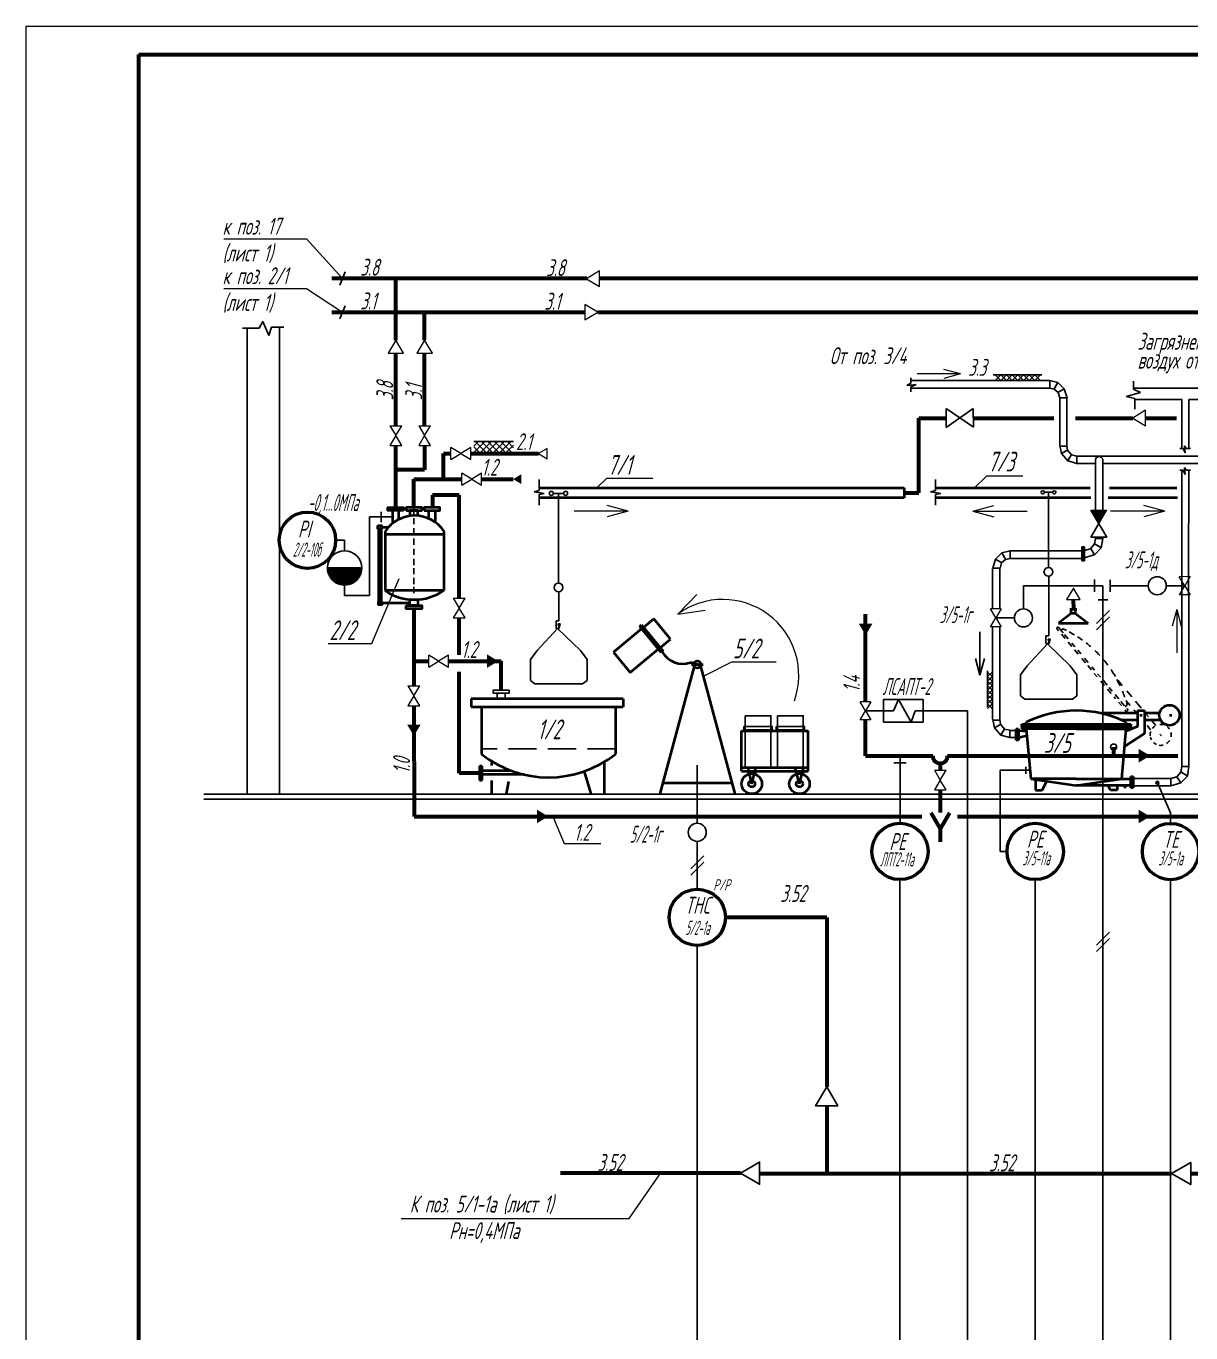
# Model space of a CAD drawing. Header units: millimetres. Extents: x -680 to 9204, y -4430 to 7779.
# Drawn here: x 3793.6 to 4000.2, y 6201.4 to 6433.1 of the extents above; entities that cross this region are included whole.
import ezdxf
from ezdxf.enums import TextEntityAlignment as Align

# ---------------------------------------------------------------- set-up
doc = ezdxf.new("R2010")
doc.units = ezdxf.units.MM
doc.linetypes.add('ACAD_ISO10W100', pattern=[18, 12, -3, 0, -3])
doc.linetypes.add('gost5', pattern=[7, 5, -2, 0])
doc.layers.get('Defpoints').update_dxf_attribs({"color": 33})
for name, color, linetype, lineweight in [('1', 4, 'Continuous', 15), ('Аппараты', 137, 'Continuous', 40), ('Арматура', 1, 'Continuous', 25), ('Выноска', 137, 'Continuous', 20), ('Датчики', 31, 'Continuous', 50), ('Невидимая', 7, 'gost5', 25), ('Отр_кисл', 150, 'Continuous', 80), ('Связи', 95, 'Continuous', 25), ('Текст_КИП', 2, 'Continuous', 25), ('Толст.рамка', 7, 'Continuous', 60), ('Тонк.рамка', 10, 'Continuous', 20), ('Трубопроводы', 7, 'Continuous', 60)]:
    doc.layers.add(name, color=color, linetype=linetype, lineweight=lineweight)
for name, color, linetype in [('блок', 7, 'Continuous'), ('Клапан', 80, 'Continuous'), ('Слой М50', 3, 'Continuous')]:
    doc.layers.add(name, color=color, linetype=linetype)
doc.styles.add('Simplex', font='simplex.shx', dxfattribs={"width": 0.7, "oblique": 15})

# ---------------------------------------------------------------- blocks, each defined once
blk = doc.blocks.new('RAF420')
for p, q in [((2.68, 3.92), (4.44, 6.08)), ((4.44, 6.08), (4.84, 8.48)), ((7.24, 4.48), (4.46, 6.11)), ((4.84, 8.48), (8.04, 8.48)), ((8.04, 8.48), (7.4, 4.32)), ((0.04, 3.2), (2.68, 3.92)), ((0.04, 3.28), (0.04, 0.08)), ((0.04, 3.28), (0.04, 0.08)), ((4.52, 1.36), (0.04, 0)), ((4.44, 1.28), (2.76, 4.03)), ((7.4, 4.32), (4.52, 1.36))]:
    blk.add_line(p, q)
blk = doc.blocks.new('RAF417')
for p, q in [((3.84, 6.88), (1.04, 4.08)), ((7.44, 7.68), (3.84, 6.88)), ((5.65, 3.8), (3.84, 6.88)), ((7.44, 7.68), (7.44, 4.48)), ((1.04, 4.08), (-0.16, 0.08)), ((-0.16, 0.08), (3.04, 0.08)), ((3.82, 2.45), (1.04, 4.08)), ((3.04, 0.08), (3.76, 2.48)), ((3.76, 2.48), (5.52, 3.92)), ((5.52, 3.92), (7.44, 4.4))]:
    blk.add_line(p, q)
blk = doc.blocks.new('RAF418')
for p, q in [((0.74, -3.22), (0.02, 0.38)), ((0.1, 0.06), (3.22, 0.06)), ((3.14, 0.38), (3.46, -1.7)), ((3.56, -1.65), (0.74, -3.22)), ((3.54, -6.5), (0.74, -3.22)), ((3.46, -1.7), (5.22, -3.78)), ((3.54, -6.42), (5.22, -3.67)), ((5.22, -3.78), (7.54, -4.34)), ((7.54, -4.42), (7.54, -7.62)), ((7.54, -7.54), (3.54, -6.5))]:
    blk.add_line(p, q)
blk = doc.blocks.new('T5S')
at = {"layer": '1'}
blk.add_solid([(0, 1.5), (0, -1.5), (2.5, 0)], dxfattribs=at)
blk = doc.blocks.new('A$C2A0C230D')
at = {"layer": '1', "ltscale": 0.6}
blk.add_hatch(color=256, dxfattribs=at).paths.add_polyline_path([(-1.57, 2.37), (-3.57, 2.37), (-2.57, 0.64)])
blk.add_lwpolyline([(-1.57, 2.37), (-3.57, 2.37), (-2.57, 0.64)], close=True, dxfattribs=at)
blk = doc.blocks.new('T11S')
at = {"layer": '1'}
for p, q in [((-2.5, 0), (0, 1.5)), ((0, -1.5), (-2.5, 0)), ((0, 1.5), (0, -1.5))]:
    blk.add_line(p, q, dxfattribs=at)
blk = doc.blocks.new('B2')
for p, q in [((-1.5, 0), (0, -2.5)), ((-1.5, 0), (1.5, 0)), ((0, -2.5), (1.5, 0)), ((0, -2.5), (-1.5, -5)), ((1.5, -5), (0, -2.5)), ((-1.5, -5), (1.5, -5))]:
    blk.add_line(p, q)
blk = doc.blocks.new('B2S')
at = {"layer": '1'}
blk.add_blockref('B2', (0, 0), dxfattribs=at)
blk = doc.blocks.new('T6S')
at = {"layer": '1'}
blk.add_solid([(0, 1.5), (0, -1.5), (-2.5, 0)], dxfattribs=at)
blk = doc.blocks.new('T7S')
at = {"layer": '1'}
blk.add_solid([(-1.5, 0), (1.5, 0), (0, -2.5)], dxfattribs=at)
blk = doc.blocks.new('Вентиль горизонтальный')
at = {"layer": 'блок', "color": 0, "linetype": 'ByBlock', "lineweight": -3}
for p, q in [((8.7, 3), (0, -3)), ((0, 3), (8.7, -3)), ((0, -3), (0, 3)), ((8.7, -3), (8.7, 3))]:
    blk.add_line(p, q, dxfattribs=at)
blk = doc.blocks.new('A$C46135D97')
at = {"layer": '1', "color": 7}
for p, q in [((1.42, 2.56), (-0.08, 0.06)), ((2.92, 0.06), (1.42, 2.56)), ((-0.08, 0.06), (2.92, 0.06))]:
    blk.add_line(p, q, dxfattribs=at)

msp = doc.modelspace()

# ---------------------------------------------------------------- hatches: boundary and pattern name
at = {"ltscale": 5}
h = msp.add_hatch(dxfattribs=at)
h.set_pattern_fill('ANSI31', color=0, scale=1.25, style=0)
h.set_pattern_definition([(45, (3847.07031, 6333.98479), (-0.1104854, 0.1104854), [])])
edge = h.paths.add_edge_path()
edge.add_arc((3850.112, 6337.027), 3.042, 180, 360.02311)
edge.add_line((3850.112, 6337.027), (3853.154, 6337.027))
edge.add_line((3850.112, 6337.027), (3847.07, 6337.027))
h = msp.add_hatch(color=256)
h.dxf.hatch_style = 1
h.paths.add_polyline_path([(3994.516, 6298.94, 1), (3994.015, 6298.94, 1)])

# ---------------------------------------------------------------- linework, layer by layer
for p, q in [((3849.759, 6388.334), (3849.274, 6387.182)), ((3849.759, 6388.334), (3850.248, 6389.495)), ((3849.759, 6382.353), (3850.248, 6383.513)), ((3849.759, 6382.353), (3849.274, 6381.201)), ((3832.825, 6379.505), (3832.825, 6296.93)), ((3838.604, 6379.705), (3838.604, 6296.93)), ((3888.05, 6350.243), (3887.127, 6350.243)), ((3888.05, 6350.243), (3888.972, 6350.243)), ((3888.05, 6334.345), (3888.05, 6350.243)), ((3974.96, 6350.439), (3974.222, 6350.439)), ((3974.96, 6350.439), (3975.698, 6350.439)), ((3888.103, 6327.653), (3888.103, 6332.789)), ((3887.623, 6326.289), (3887.623, 6327.653)), ((3887.623, 6327.653), (3888.103, 6327.653)), ((3965.625, 6328.168), (3968.913, 6328.168)), ((3884.265, 6322.374), (3887.903, 6326.289)), ((3888.183, 6326.289), (3887.623, 6326.289)), ((3887.903, 6326.289), (3891.939, 6322.374)), ((3888.183, 6327.095), (3888.022, 6327.095)), ((3888.022, 6327.095), (3888.183, 6326.289)), ((3888.345, 6327.095), (3888.183, 6326.289)), ((3888.183, 6327.095), (3888.345, 6327.095)), ((3884.265, 6322.374), (3883.084, 6320.8)), ((3883.084, 6320.8), (3883.084, 6317.061)), ((3891.939, 6322.374), (3893.12, 6320.8)), ((3893.12, 6320.8), (3893.12, 6317.061)), ((3883.084, 6317.061), (3883.871, 6316.471)), ((3883.871, 6316.471), (3892.333, 6316.471)), ((3893.12, 6317.061), (3892.333, 6316.471))]:
    msp.add_line(p, q, dxfattribs=at)
for p, q in [((3834.976, 6379.505), (3835.596, 6380.705)), ((3835.596, 6380.705), (3836.676, 6378.205)), ((3832.017, 6379.505), (3834.976, 6379.505)), ((3836.676, 6378.205), (3837.176, 6379.705)), ((3837.176, 6379.705), (3839.367, 6379.705)), ((3950.567, 6369.763), (3949.822, 6369.349)), ((3949.822, 6369.349), (3951.514, 6369.534)), ((3950.567, 6370.721), (3950.567, 6369.763)), ((3950.567, 6370.235), (3975.176, 6370.234)), ((3951.514, 6369.534), (3950.567, 6369.124)), ((3950.567, 6369.124), (3950.567, 6368.233)), ((3973.785, 6371.242), (3965.137, 6371.242)), ((3966.481, 6371.242), (3965.474, 6370.234)), ((3966.481, 6370.234), (3965.474, 6371.242)), ((3967.489, 6371.242), (3966.481, 6370.234)), ((3967.489, 6370.234), (3966.481, 6371.242)), ((3968.496, 6371.242), (3967.489, 6370.234)), ((3968.496, 6370.234), (3967.489, 6371.242)), ((3969.504, 6371.242), (3968.496, 6370.234)), ((3969.504, 6370.234), (3968.496, 6371.242)), ((3970.511, 6371.242), (3969.504, 6370.234)), ((3970.511, 6370.234), (3969.504, 6371.242)), ((3971.519, 6371.242), (3970.511, 6370.234)), ((3971.519, 6370.234), (3970.511, 6371.242)), ((3972.526, 6371.242), (3971.519, 6370.234)), ((3972.526, 6370.234), (3971.519, 6371.242)), ((3973.534, 6371.242), (3972.526, 6370.234)), ((3973.534, 6370.234), (3972.526, 6371.242)), ((3990.044, 6370.159), (3990.044, 6368.709)), ((3950.567, 6368.911), (3975.182, 6368.91)), ((3976.95, 6358.756), (3976.95, 6367.171)), ((3978.207, 6358.756), (3978.207, 6367.171)), ((3991.244, 6368.108), (3988.744, 6367.408)), ((3988.744, 6367.408), (3990.244, 6367.062)), ((4258.13, 6368.882), (3990.044, 6368.882)), ((3990.044, 6368.709), (3991.244, 6368.108)), ((3990.244, 6367.062), (3990.244, 6365.145)), ((3990.244, 6366.867), (3998.6, 6366.866)), ((3998.6, 6366.866), (3998.6, 6358.188)), ((3999.834, 6366.866), (4037.62, 6366.861)), ((3999.834, 6358.188), (3999.834, 6366.866)), ((3873.045, 6359.433), (3880.085, 6359.433)), ((3998.864, 6358.188), (3998.243, 6358.188)), ((3998.864, 6358.188), (3998.243, 6358.188)), ((3999.192, 6357.43), (3998.864, 6358.188)), ((3999.192, 6357.43), (3998.864, 6358.188)), ((3999.374, 6358.188), (3999.082, 6358.678)), ((3999.082, 6358.678), (3999.192, 6357.43)), ((3999.374, 6358.188), (3999.082, 6358.678)), ((3999.082, 6358.678), (3999.192, 6357.43)), ((4000.141, 6358.188), (3999.374, 6358.188)), ((4000.141, 6358.188), (3999.374, 6358.188)), ((3979.98, 6356.854), (4112.223, 6356.854)), ((3979.98, 6355.565), (3983.285, 6355.565)), ((3983.285, 6347.253), (3983.285, 6356.171)), ((3984.574, 6347.253), (3984.574, 6356.169)), ((3984.574, 6355.565), (4022.331, 6355.565)), ((3998.864, 6354.34), (3998.243, 6354.34)), ((3998.625, 6335.472), (3998.625, 6354.34)), ((3999.192, 6353.583), (3998.864, 6354.34)), ((3999.082, 6354.83), (3999.192, 6353.583)), ((3999.374, 6354.34), (3999.082, 6354.83)), ((4000.141, 6354.34), (3999.374, 6354.34)), ((3999.834, 6354.34), (3999.802, 6335.475)), ((3968.132, 6340.041), (3980.847, 6340.041)), ((3981.098, 6340.777), (3980.847, 6340.777)), ((3980.847, 6340.777), (3980.847, 6338.258)), ((3981.098, 6340.777), (3981.35, 6340.777)), ((3981.098, 6338.258), (3981.098, 6340.777)), ((3981.35, 6340.777), (3981.35, 6338.258)), ((3965.053, 6336.906), (3965.053, 6329.768)), ((3966.302, 6336.906), (3966.302, 6329.771)), ((3968.132, 6338.719), (3980.847, 6338.719)), ((3980.847, 6338.258), (3981.098, 6338.258)), ((3981.35, 6338.258), (3981.098, 6338.258)), ((3998.625, 6335.472), (3998.632, 6332.269)), ((3999.802, 6335.475), (3999.809, 6332.272)), ((3998.577, 6301.796), (3998.577, 6332.275)), ((3999.866, 6301.796), (3999.866, 6332.275)), ((3978.957, 6328.955), (3976.748, 6327.247)), ((3983.451, 6327.149), (3985.76, 6329.458)), ((3983.451, 6326.02), (3985.76, 6328.329)), ((3965.053, 6326.566), (3965.053, 6310.187)), ((3966.302, 6326.569), (3966.302, 6310.066)), ((3976.347, 6326.345), (3976.656, 6326.604)), ((3976.736, 6325.882), (3976.347, 6326.345)), ((3976.656, 6326.604), (3977.563, 6325.524)), ((3977.174, 6325.987), (3977.483, 6326.246)), ((3977.901, 6324.493), (3977.254, 6325.265)), ((3977.822, 6325.215), (3978.469, 6324.443)), ((3971.151, 6319.668), (3974.79, 6323.583)), ((3974.79, 6323.583), (3978.826, 6319.668)), ((3975.07, 6324.419), (3974.909, 6324.419)), ((3974.909, 6324.419), (3975.07, 6323.613)), ((3975.231, 6324.419), (3975.07, 6323.613)), ((3975.07, 6324.419), (3975.231, 6324.419)), ((3979.067, 6323.104), (3978.42, 6323.875)), ((3979.117, 6323.671), (3979.635, 6323.054)), ((3980.233, 6321.714), (3979.585, 6322.486)), ((3980.153, 6322.437), (3980.671, 6321.819)), ((3981.528, 6320.171), (3980.88, 6320.943)), ((3981.319, 6321.047), (3981.966, 6320.276)), ((3964.166, 6318.771), (3964.166, 6312.323)), ((3964.166, 6318.569), (3964.972, 6317.763)), ((3964.972, 6318.569), (3964.166, 6317.763)), ((3971.151, 6319.668), (3969.971, 6318.094)), ((3978.826, 6319.668), (3980.007, 6318.094)), ((3982.564, 6318.936), (3981.917, 6319.708)), ((3982.614, 6319.504), (3983.132, 6318.886)), ((3983.6, 6317.701), (3983.082, 6318.319)), ((3983.65, 6318.269), (3984.168, 6317.651)), ((3964.166, 6317.763), (3964.972, 6316.957)), ((3964.972, 6317.763), (3964.166, 6316.957)), ((3964.166, 6316.957), (3964.972, 6316.151)), ((3964.972, 6316.957), (3964.166, 6316.151)), ((3964.166, 6316.151), (3964.972, 6315.345)), ((3964.972, 6316.151), (3964.166, 6315.345)), ((3969.971, 6318.094), (3969.971, 6314.355)), ((3980.007, 6318.094), (3980.007, 6314.355)), ((3984.896, 6316.158), (3984.248, 6316.929)), ((3984.686, 6317.034), (3985.334, 6316.262)), ((3987.266, 6317.094), (3988.043, 6316.168)), ((3964.166, 6315.345), (3964.972, 6314.539)), ((3964.972, 6315.345), (3964.166, 6314.539)), ((3964.166, 6314.539), (3964.972, 6313.733)), ((3964.972, 6314.539), (3964.166, 6313.733)), ((3964.166, 6313.733), (3964.972, 6312.927)), ((3964.972, 6313.733), (3964.166, 6312.927)), ((3969.971, 6314.355), (3970.758, 6313.765)), ((3980.007, 6314.355), (3979.219, 6313.765)), ((3986.061, 6314.768), (3985.414, 6315.54)), ((3985.722, 6315.799), (3986.24, 6315.182)), ((3986.838, 6313.842), (3986.579, 6314.151)), ((3986.759, 6314.564), (3987.406, 6313.793)), ((3988.671, 6313.539), (3989.448, 6312.613)), ((3988.82, 6315.242), (3989.727, 6314.162)), ((3964.166, 6312.927), (3964.972, 6312.121)), ((3964.972, 6312.927), (3964.166, 6312.121)), ((3987.875, 6312.607), (3987.357, 6313.225)), ((3987.795, 6313.329), (3988.442, 6312.558)), ((3988.781, 6311.527), (3988.522, 6311.836)), ((3988.572, 6312.403), (3988.881, 6312.662)), ((3989.09, 6311.786), (3988.781, 6311.527)), ((3988.831, 6312.095), (3989.09, 6311.786)), ((3990.096, 6311.841), (3990.485, 6311.378)), ((3990.374, 6313.39), (3991.411, 6312.155)), ((3992.188, 6311.229), (3992.706, 6310.611)), ((3992.427, 6309.062), (3993.075, 6308.291)), ((3993.353, 6309.84), (3994.001, 6309.068)), ((3968.092, 6308.212), (3969.204, 6308.212)), ((3968.092, 6306.963), (3969.204, 6306.963)), ((3994.729, 6307.574), (3994.988, 6307.265)), ((3912.66, 6302.043), (3912.66, 6291.749)), ((3989.958, 6299.668), (3996.642, 6299.668)), ((3996.642, 6298.379), (3989.958, 6298.379)), ((3825.129, 6296.93), (4455.658, 6296.93)), ((3825.129, 6296.042), (4455.658, 6296.042)), ((3911.5, 6283.673), (3913.809, 6285.983)), ((3911.5, 6282.544), (3913.809, 6284.853)), ((3983.451, 6270.149), (3985.76, 6272.458)), ((3983.451, 6269.019), (3985.76, 6271.329))]:
    msp.add_line(p, q)
at = {"color": 7, "linetype": 'ACAD_ISO10W100'}
for p, q in [((3873.045, 6358.62), (3873.859, 6359.433)), ((3873.045, 6357.471), (3875.008, 6359.433)), ((3874.228, 6357.307), (3873.045, 6358.489)), ((3875.377, 6357.307), (3873.25, 6359.433)), ((3874.03, 6357.307), (3876.157, 6359.433)), ((3876.526, 6357.307), (3874.399, 6359.433)), ((3875.179, 6357.307), (3877.306, 6359.433)), ((3877.675, 6357.307), (3875.548, 6359.433)), ((3876.328, 6357.307), (3878.455, 6359.433)), ((3878.824, 6357.307), (3876.697, 6359.433)), ((3877.477, 6357.307), (3879.604, 6359.433)), ((3879.973, 6357.307), (3877.847, 6359.433)), ((3878.626, 6357.307), (3880.085, 6358.765)), ((3880.085, 6358.344), (3878.996, 6359.433)), ((3879.775, 6357.307), (3880.085, 6357.616)), ((3873.079, 6357.307), (3873.045, 6357.34))]:
    msp.add_line(p, q, dxfattribs=at)
at = {"ltscale": 0.6}
for p, q in [((3884.61, 6350.751), (3883.72, 6350.522)), ((3884.61, 6352.69), (3884.61, 6350.751)), ((3954.924, 6350.751), (3954.034, 6350.522)), ((3954.924, 6352.69), (3954.924, 6350.751)), ((3883.72, 6350.522), (3885.526, 6350.246)), ((3885.526, 6350.246), (3884.61, 6350.037)), ((3884.61, 6350.037), (3884.61, 6348.151)), ((3954.034, 6350.522), (3955.84, 6350.246)), ((3955.84, 6350.246), (3954.924, 6350.037)), ((3954.924, 6350.037), (3954.924, 6348.151))]:
    msp.add_line(p, q, dxfattribs=at)
at = {"linetype": 'ByBlock', "lineweight": -2}
for p, q in [((3974.936, 6337.116), (3974.936, 6350.439)), ((3974.99, 6324.977), (3974.99, 6335.56)), ((3974.51, 6323.613), (3974.51, 6324.977)), ((3974.51, 6324.977), (3974.99, 6324.977)), ((3975.07, 6323.613), (3974.51, 6323.613)), ((3970.758, 6313.765), (3979.219, 6313.765))]:
    msp.add_line(p, q, dxfattribs=at)
at = {"color": 6, "ltscale": 5}
for p, q in [((3862.412, 6347.497), (3862.412, 6346.41)), ((3862.412, 6345.844), (3862.412, 6344.756)), ((3862.412, 6344.085), (3862.412, 6342.998)), ((3862.412, 6342.222), (3862.412, 6341.135)), ((3862.412, 6340.419), (3862.412, 6339.331)), ((3862.412, 6338.614), (3862.412, 6337.526)), ((3862.412, 6336.977), (3862.412, 6335.889)), ((3862.412, 6335.241), (3862.412, 6334.154)), ((3862.412, 6333.651), (3862.412, 6332.564))]:
    msp.add_line(p, q, dxfattribs=at)
at = {"color": 0, "ltscale": 5}
for p, q in [((3983.285, 6342.258), (3983.285, 6342.505)), ((3984.574, 6342.258), (3984.574, 6342.505)), ((3850.112, 6337.027), (3847.07, 6337.027)), ((3850.112, 6337.027), (3853.154, 6337.027))]:
    msp.add_line(p, q, dxfattribs=at)
at = {"color": 6}
for q in [(3962.791, 6325.698), (3961.993, 6320.982), (3963.589, 6320.982)]:
    msp.add_line((3962.791, 6318.017), q, dxfattribs=at)
for points in [[(3876.494, 6314.799), (3879.294, 6314.799), (3879.294, 6315.359), (3876.494, 6315.359)], [(3935.62, 6245.035), (3937.577, 6241.645), (3933.663, 6241.645)], [(3920.336, 6229.718), (3923.725, 6227.761), (3923.725, 6231.675)], [(3996.791, 6229.648), (4000.18, 6227.691), (4000.18, 6231.605)]]:
    msp.add_lwpolyline(points, close=True)
msp.add_lwpolyline([(3878.594, 6313.864), (3878.594, 6314.799), (3877.197, 6314.799), (3877.197, 6313.833)])
at = {"color": 0, "ltscale": 5}
for points in [[(3920.942, 6308.916), (3925.955, 6308.916), (3925.955, 6308.327), (3920.942, 6308.327)], [(3921.173, 6310.827), (3925.738, 6310.827), (3925.738, 6301.583), (3921.173, 6301.583)], [(3926.67, 6308.916), (3931.684, 6308.916), (3931.684, 6308.327), (3926.67, 6308.327)], [(3926.902, 6310.827), (3931.467, 6310.827), (3931.467, 6301.583), (3926.902, 6301.583)]]:
    msp.add_lwpolyline(points, close=True, dxfattribs=at)
at = {"ltscale": 5}
for centre, radius in [((3886.777, 6350.243), 0.35), ((3889.323, 6350.243), 0.35), ((3973.942, 6350.439), 0.28), ((3975.978, 6350.439), 0.28), ((3888.05, 6333.566), 0.779)]:
    msp.add_circle(centre, radius, dxfattribs=at)
at = {"linetype": 'ByBlock', "lineweight": -2}
for centre, radius in [((3974.936, 6336.337), 0.779), ((3986.498, 6305.266), 0.536)]:
    msp.add_circle(centre, radius, dxfattribs=at)
for centre, radius in [((3970.513, 6328.168), 1.601), ((3994.265, 6298.94), 0.251), ((3912.655, 6290.148), 1.601)]:
    msp.add_circle(centre, radius)
for centre, radius, start, end in [((3983.929, 6356.133), 0.646, 3.17955, 176.666), ((3969.012, 6307.564), 20.513, 63.61015, 65.60853), ((3969.012, 6307.564), 20.513, 59.00717, 62.05372), ((3969.012, 6307.564), 20.513, 54.19987, 57.21912), ((3969.012, 6307.564), 20.513, 49.10819, 51.99967), ((3969.012, 6307.564), 20.513, 42.83973, 46.22787), ((3969.012, 6307.564), 20.513, 36.59356, 40), ((3969.012, 6307.564), 20.513, 29.77601, 33.83283), ((3969.012, 6307.564), 20.513, 24.56658, 28.11713), ((3969.012, 6307.564), 20.513, 18.67953, 21.70722), ((3969.012, 6307.564), 20.513, 14.39147, 15.64915), ((3994.858, 6307.419), 1.858, 123.65981, 142.52881), ((3994.858, 6307.419), 1.858, 73.69007, 94.46232), ((3994.858, 6307.419), 1.858, 33.65981, 52.52881), ((3994.858, 6307.419), 1.858, 162.00538, 184.46232), ((3994.858, 6307.419), 1.858, 193.43495, 207.47119), ((3994.858, 6307.419), 1.858, 349.80557, 13.43495), ((3994.858, 6307.419), 1.858, 226.34019, 246.56505), ((3994.858, 6307.419), 1.858, 260.60129, 283.43495), ((3994.858, 6307.419), 1.858, 303.65981, 328.43495)]:
    msp.add_arc(centre, radius, start, end)
at = {"color": 0, "ltscale": 5}
for start, end in [(0.16786, 179.07238), (180, 0.02311)]:
    msp.add_arc((3850.112, 6337.027), 3.042, start, end, dxfattribs=at)
at = {"layer": 'Defpoints'}
for p, q in [((3983.129, 6332.806), (3983.129, 6334.943)), ((3985.899, 6332.804), (3985.899, 6334.94)), ((3985.745, 6333.872), (3992.639, 6333.872)), ((3983.758, 6331.376), (3985.452, 6331.376))]:
    msp.add_line(p, q, dxfattribs=at)
at = {"layer": 'Defpoints', "ltscale": 5}
msp.add_line((3999.13, 6333.872), (3995.842, 6333.872), dxfattribs=at)
at = {"layer": 'Defpoints'}
msp.add_circle((3994.24, 6333.872), 1.601, dxfattribs=at)
at = {"layer": 'Аппараты'}
for p, q in [((3884.61, 6351.221), (3949.343, 6351.221)), ((3949.343, 6351.221), (3949.343, 6349.432)), ((3954.924, 6351.221), (3982.333, 6351.221)), ((3985.762, 6351.221), (3997.7, 6351.221)), ((3949.343, 6349.432), (3884.61, 6349.432)), ((3982.453, 6349.432), (3954.924, 6349.432)), ((3997.85, 6349.432), (3985.537, 6349.432)), ((3856.672, 6344.263), (3857.91, 6344.263)), ((3857.302, 6343.493), (3857.302, 6332.993)), ((3857.302, 6343.003), (3867.802, 6343.003)), ((3867.802, 6332.993), (3867.802, 6343.493)), ((3857.372, 6333.063), (3867.732, 6333.063)), ((3856.742, 6330.823), (3861.712, 6330.823)), ((3904.966, 6327.974), (3903.147, 6326.486)), ((3907.917, 6324.367), (3904.966, 6327.974)), ((3978.957, 6328.955), (3976.748, 6327.247)), ((3979.987, 6329.672), (3978.735, 6329.67)), ((3978.957, 6328.955), (3978.956, 6329.67)), ((3978.957, 6328.955), (3978.956, 6329.67)), ((3979.768, 6328.956), (3978.957, 6328.955)), ((3979.987, 6329.672), (3979.361, 6329.671)), ((3979.768, 6328.956), (3979.767, 6329.672)), ((3979.768, 6328.956), (3979.767, 6329.672)), ((3979.768, 6328.956), (3981.982, 6327.254)), ((3902.804, 6326.206), (3897.793, 6322.106)), ((3902.454, 6326.633), (3902.797, 6326.914)), ((3906.243, 6322.002), (3902.454, 6326.633)), ((3902.797, 6326.914), (3906.594, 6322.273)), ((3976.748, 6327.247), (3981.982, 6327.254)), ((3906.098, 6322.879), (3907.917, 6324.367)), ((3897.793, 6322.106), (3900.744, 6318.5)), ((3900.744, 6318.5), (3905.755, 6322.599)), ((3906.594, 6322.273), (3906.243, 6322.002)), ((3912.089, 6319.623), (3906.014, 6296.949)), ((3912.66, 6319.897), (3911.443, 6320.234)), ((3911.617, 6319.897), (3913.703, 6319.897)), ((3913.23, 6319.623), (3919.306, 6296.949)), ((3899.513, 6313.819), (3872.563, 6313.819)), ((3872.563, 6313.819), (3872.563, 6312.419)), ((3899.513, 6313.819), (3899.513, 6312.419)), ((3872.563, 6312.419), (3899.513, 6312.419)), ((3874.383, 6312.349), (3874.383, 6304.019)), ((3898.183, 6312.349), (3898.183, 6304.019)), ((3984.316, 6311.315), (3990.764, 6311.315)), ((3990.764, 6311.718), (3990.764, 6308.897)), ((3990.764, 6311.718), (3991.973, 6311.718)), ((3991.973, 6311.718), (3991.973, 6307.688)), ((3991.973, 6311.315), (3994.794, 6311.315)), ((3970.211, 6309.3), (3989.555, 6309.3)), ((3970.211, 6308.897), (3970.211, 6309.3)), ((3970.211, 6308.897), (3970.211, 6308.494)), ((3989.555, 6308.897), (3970.211, 6308.897)), ((3971.017, 6309.3), (3971.017, 6309.703)), ((3987.943, 6310.106), (3990.764, 6310.106)), ((3990.764, 6308.897), (3988.711, 6308.076)), ((3988.749, 6309.3), (3988.749, 6309.703)), ((3989.555, 6309.3), (3989.555, 6308.897)), ((3989.555, 6308.494), (3989.555, 6308.897)), ((3991.167, 6310.912), (3991.57, 6310.912)), ((3991.973, 6310.106), (3994.794, 6310.106)), ((3996.406, 6310.912), (3996.809, 6310.912)), ((3920.515, 6300.968), (3920.515, 6308.132)), ((3920.515, 6308.132), (3932.363, 6308.132)), ((3932.363, 6300.968), (3932.363, 6308.132)), ((3969.204, 6308.091), (3969.204, 6308.494)), ((3969.204, 6308.494), (3969.607, 6308.494)), ((3969.204, 6306.479), (3969.204, 6308.494)), ((3969.405, 6308.494), (3969.405, 6306.479)), ((3969.607, 6308.494), (3969.607, 6306.479)), ((3969.607, 6308.212), (3971.057, 6308.055)), ((3969.607, 6306.963), (3971.124, 6307.322)), ((3970.211, 6308.494), (3971.017, 6308.494)), ((3971.017, 6308.494), (3971.823, 6299.628)), ((3979.883, 6308.494), (3971.017, 6308.494)), ((3979.883, 6308.494), (3988.749, 6308.494)), ((3987.943, 6299.628), (3988.749, 6308.494)), ((3991.973, 6307.688), (3988.463, 6305.348)), ((3988.749, 6308.494), (3989.555, 6308.494)), ((3969.607, 6306.479), (3969.204, 6306.479)), ((3876.203, 6302.549), (3876.203, 6301.989)), ((3896.153, 6302.549), (3896.153, 6296.949)), ((3874.033, 6301.849), (3874.033, 6299.399)), ((3874.523, 6301.849), (3874.033, 6301.849)), ((3874.523, 6301.359), (3874.523, 6301.849)), ((3874.523, 6300.029), (3874.523, 6301.359)), ((3874.523, 6301.087), (3879.599, 6301.087)), ((3881.968, 6300.377), (3874.523, 6300.377)), ((3874.523, 6299.399), (3874.523, 6300.029)), ((3892.583, 6300.939), (3893.773, 6296.949)), ((3932.283, 6301.572), (3920.515, 6301.572)), ((3920.515, 6300.968), (3932.363, 6300.968)), ((3922.329, 6298.751), (3921.698, 6301.572)), ((3921.724, 6300.968), (3921.724, 6300.565)), ((3922.329, 6298.751), (3923.037, 6301.572)), ((3922.933, 6300.968), (3922.933, 6300.565)), ((3930.792, 6298.751), (3930.046, 6301.572)), ((3930.187, 6300.968), (3930.187, 6300.565)), ((3930.792, 6298.751), (3931.479, 6301.572)), ((3931.396, 6300.968), (3931.396, 6300.565)), ((3971.823, 6299.628), (3979.883, 6298.419)), ((3979.883, 6299.628), (3971.823, 6299.628)), ((3972.629, 6299.628), (3972.629, 6297.613)), ((3979.883, 6298.419), (3987.943, 6299.628)), ((3979.883, 6299.628), (3987.943, 6299.628)), ((3987.54, 6299.628), (3989.555, 6299.628)), ((3989.555, 6298.016), (3989.555, 6300.031)), ((3989.555, 6300.031), (3989.958, 6300.031)), ((3989.555, 6299.628), (3989.555, 6300.031)), ((3989.757, 6300.031), (3989.757, 6298.016)), ((3989.958, 6300.031), (3989.958, 6298.016)), ((3874.033, 6299.399), (3874.523, 6299.399)), ((3876.203, 6299.329), (3876.203, 6296.949)), ((3879.218, 6299.133), (3878.752, 6296.949)), ((3906.735, 6298.931), (3918.584, 6298.931)), ((3972.629, 6297.613), (3973.838, 6297.613)), ((3973.838, 6297.613), (3974.644, 6299.225)), ((3989.555, 6298.419), (3979.883, 6298.419)), ((3985.928, 6297.613), (3985.525, 6298.419)), ((3987.137, 6297.613), (3985.928, 6297.613)), ((3987.137, 6298.419), (3987.137, 6297.613)), ((3988.346, 6298.419), (3988.346, 6298.218)), ((3988.346, 6298.218), (3988.749, 6298.218)), ((3988.749, 6298.218), (3988.749, 6298.419)), ((3989.958, 6298.016), (3989.555, 6298.016))]:
    msp.add_line(p, q, dxfattribs=at)
for points in [[(3860.597, 6347.203), (3857.797, 6347.203), (3857.797, 6347.763), (3860.597, 6347.763)], [(3861.012, 6347.203), (3863.812, 6347.203), (3863.812, 6347.763), (3861.012, 6347.763)], [(3864.232, 6347.203), (3867.032, 6347.203), (3867.032, 6347.763), (3864.232, 6347.763)], [(3856.042, 6344.543), (3856.672, 6344.543), (3856.672, 6343.983), (3856.042, 6343.983)], [(3856.112, 6331.033), (3856.742, 6331.033), (3856.742, 6330.473), (3856.112, 6330.473)], [(3861.012, 6330.333), (3863.812, 6330.333), (3863.812, 6329.773), (3861.012, 6329.773)], [(3861.714, 6331.411), (3863.112, 6331.411), (3863.112, 6330.333), (3861.714, 6330.333)]]:
    msp.add_lwpolyline(points, close=True, dxfattribs=at)
for points in [[(3859.757, 6345.641), (3859.757, 6347.203), (3858.637, 6347.203), (3858.637, 6344.935)], [(3863.112, 6346.268), (3863.112, 6347.203), (3861.714, 6347.203), (3861.714, 6346.237)], [(3865.072, 6345.769), (3865.072, 6347.203), (3866.192, 6347.203), (3866.192, 6345.14)], [(3856.602, 6343.983), (3856.602, 6331.033), (3856.182, 6331.033), (3856.182, 6343.983)]]:
    msp.add_lwpolyline(points, dxfattribs=at)
for centre, radius in [((3912.66, 6319.897), 0.633), ((3996.406, 6310.912), 1.802), ((3922.329, 6298.751), 1.802), ((3930.792, 6298.751), 1.802), ((3922.329, 6298.751), 0.57), ((3930.792, 6298.751), 0.57)]:
    msp.add_circle(centre, radius, dxfattribs=at)
for centre, radius, start, end in [((3862.552, 6339.971), 6.322, 33.85503, 146.14497), ((3862.467, 6340.458), 9.077, 235.31863, 305.45043), ((3910.105, 6324.286), 4.267, 210.23393, 288.27272), ((3979.883, 6291.205), 20.513, 64.39147, 115.60853), ((3886.283, 6319.083), 19.197, 231.69247, 308.30753)]:
    msp.add_arc(centre, radius, start, end, dxfattribs=at)
at = {"layer": 'Арматура', "color": 0}
for p, q in [((3985.298, 6342.505), (3982.488, 6347.253)), ((3983.873, 6344.88), (3982.448, 6342.505)), ((3985.298, 6342.505), (3982.448, 6342.505))]:
    msp.add_line(p, q, dxfattribs=at)
at = {"layer": 'Выноска', "color": 6}
for p, q in [((3828.703, 6395.35), (3843.388, 6395.35)), ((3843.388, 6395.35), (3849.759, 6388.334)), ((3828.703, 6386.578), (3843.388, 6386.578)), ((3843.388, 6386.578), (3849.759, 6382.353)), ((3959.348, 6371.418), (3956.383, 6372.215)), ((3959.348, 6371.418), (3951.667, 6371.418)), ((3959.348, 6371.418), (3956.383, 6370.62)), ((3896.622, 6352.932), (3894.857, 6351.221)), ((3896.622, 6352.932), (3904.793, 6352.932)), ((3964.038, 6353.359), (3961.832, 6351.221)), ((3964.038, 6353.359), (3970.425, 6353.359)), ((3900.422, 6347.078), (3890.82, 6347.078)), ((3900.422, 6347.078), (3896.715, 6348.075)), ((3900.422, 6347.078), (3896.715, 6346.081)), ((3961.56, 6347.078), (3965.267, 6348.075)), ((3961.56, 6347.078), (3971.162, 6347.078)), ((3961.56, 6347.078), (3965.267, 6346.081)), ((3995.567, 6347.078), (3985.965, 6347.078)), ((3995.567, 6347.078), (3991.86, 6348.075)), ((3995.567, 6347.078), (3991.86, 6346.081)), ((3854.962, 6323.6), (3859.808, 6335.159)), ((3909.231, 6328.849), (3912.618, 6332.315)), ((3909.231, 6328.849), (3914.079, 6329.509)), ((3997.688, 6329.635), (3996.89, 6326.669)), ((3997.688, 6329.635), (3997.688, 6321.953)), ((3997.688, 6329.635), (3998.485, 6326.669)), ((3847.187, 6323.6), (3854.962, 6323.6)), ((3918.847, 6320.383), (3913.726, 6317.773)), ((3918.847, 6320.383), (3926.678, 6320.383)), ((3887.063, 6292.959), (3889.04, 6288.188)), ((3889.04, 6288.188), (3895.576, 6288.188)), ((3900.58, 6221.699), (3906.208, 6229.755)), ((3860.154, 6221.699), (3900.58, 6221.699))]:
    msp.add_line(p, q, dxfattribs=at)
msp.add_arc((3917.183, 6317.953), 13.489, 340.47254, 126.12414, dxfattribs=at)
at = {"layer": 'Датчики'}
for centre in [(3843.528, 6341.925), (3948.617, 6286.755), (3972.605, 6286.762), (3996.605, 6286.731), (3912.673, 6275.071)]:
    msp.add_circle(centre, 5, dxfattribs=at)
at = {"layer": 'Клапан', "lineweight": -3}
for p, q in [((3952.717, 6313.681), (3945.717, 6313.681)), ((3945.717, 6313.681), (3945.717, 6309.681)), ((3947.487, 6311.681), (3948.378, 6313.681)), ((3948.378, 6313.681), (3950.586, 6309.681)), ((3952.717, 6309.681), (3952.717, 6313.681)), ((3942.514, 6311.679), (3945.717, 6311.681)), ((3945.717, 6311.681), (3947.487, 6311.681)), ((3950.586, 6309.681), (3951.298, 6311.681)), ((3951.298, 6311.681), (3953.068, 6311.681)), ((3945.717, 6309.681), (3952.717, 6309.681))]:
    msp.add_line(p, q, dxfattribs=at)
at = {"layer": 'Невидимая'}
msp.add_line((3898.183, 6304.929), (3874.383, 6304.929), dxfattribs=at)
at = {"layer": 'Связи'}
for p, q in [((3858.637, 6346.069), (3854.55, 6346.069)), ((3854.55, 6346.069), (3854.55, 6332.162)), ((3856.594, 6345.141), (3856.594, 6346.997)), ((3850.113, 6341.925), (3848.528, 6341.925)), ((3850.113, 6340.069), (3850.113, 6341.925)), ((3850.113, 6332.162), (3850.113, 6333.985)), ((3854.55, 6332.162), (3850.113, 6332.162)), ((3984.605, 6333.872), (3970.513, 6333.872)), ((3970.513, 6329.77), (3970.513, 6333.872)), ((3984.605, 6333.872), (3984.605, 5973.394)), ((3952.717, 6311.682), (3960.605, 6311.682)), ((3960.605, 6311.682), (3960.579, 5934.424)), ((3947.532, 6302.436), (3949.712, 6302.436)), ((3948.621, 6291.755), (3948.623, 6303.692)), ((3966.366, 6286.755), (3966.366, 6301.136)), ((3966.366, 6301.136), (3971.686, 6301.136)), ((3970.951, 6301.733), (3970.951, 6300.539)), ((3994.265, 6298.94), (3996.605, 6293.593)), ((3996.605, 6293.593), (3996.605, 6291.731)), ((3912.655, 6288.546), (3912.651, 6280.071)), ((3966.366, 6286.755), (3967.605, 6286.755)), ((3948.617, 6281.755), (3948.612, 5940.191)), ((3972.605, 6281.762), (3972.605, 5993.698)), ((3996.605, 6281.731), (3996.605, 5940.191)), ((3912.67, 6270.071), (3912.67, 6026.276))]:
    msp.add_line(p, q, dxfattribs=at)
at = {"layer": 'Толст.рамка'}
for p, q in [((3813.642, 5844.085), (3813.642, 6428.085)), ((3813.642, 6428.085), (4629.642, 6428.085))]:
    msp.add_line(p, q, dxfattribs=at)
at = {"layer": 'Тонк.рамка'}
for p, q in [((3793.642, 5839.085), (3793.642, 6433.085)), ((3793.642, 6433.085), (4634.642, 6433.085))]:
    msp.add_line(p, q, dxfattribs=at)
at = {"layer": 'Трубопроводы'}
for p, q in [((3893.067, 6388.332), (3847.854, 6388.335)), ((3859.197, 6377.409), (3859.197, 6388.334)), ((4045.798, 6388.322), (3895.311, 6388.331)), ((3847.854, 6382.353), (3892.736, 6382.353)), ((3864.32, 6377.409), (3864.32, 6382.353)), ((3895.016, 6382.353), (4045.349, 6382.353)), ((3859.197, 6362.239), (3859.197, 6375.129)), ((3864.32, 6362.239), (3864.32, 6375.129)), ((3859.197, 6347.763), (3859.197, 6358.739)), ((3864.32, 6358.739), (3864.32, 6354.436)), ((3867.654, 6352.77), (3867.654, 6357.306)), ((3867.654, 6357.306), (3868.987, 6357.306)), ((3872.487, 6357.306), (3884.503, 6357.306)), ((3864.32, 6354.436), (3859.197, 6354.436)), ((3862.412, 6352.77), (3870.91, 6352.776)), ((3862.412, 6347.763), (3862.412, 6352.77)), ((3874.41, 6352.77), (3880.02, 6352.77)), ((3870.426, 6349.93), (3865.711, 6349.93)), ((3865.711, 6349.93), (3865.711, 6347.763)), ((3870.426, 6331.648), (3870.426, 6349.93)), ((3862.412, 6329.773), (3862.412, 6320.499)), ((3979.359, 6331.411), (3979.361, 6329.671)), ((3870.426, 6321.591), (3870.426, 6328.148)), ((3862.412, 6320.499), (3865.034, 6320.499)), ((3862.412, 6320.499), (3862.412, 6316.093)), ((3868.534, 6320.499), (3877.894, 6320.499)), ((3877.894, 6315.359), (3877.894, 6320.499)), ((3870.426, 6300.624), (3870.426, 6318.582)), ((3862.424, 6312.593), (3862.44, 6292.959)), ((3874.033, 6300.624), (3870.426, 6300.624)), ((3862.44, 6292.959), (3952.517, 6292.959)), ((3958.805, 6292.959), (4154.661, 6292.959))]:
    msp.add_line(p, q, dxfattribs=at)
at = {"layer": 'Трубопроводы', "color": 4}
for p, q in [((3951.951, 6350.327), (3951.951, 6363.602)), ((3951.951, 6363.602), (3956.793, 6363.602)), ((3961.63, 6363.602), (3975.901, 6363.602)), ((3979.754, 6363.602), (3989.893, 6363.602)), ((3992.173, 6363.602), (3997.684, 6363.602)), ((3949.343, 6350.327), (3951.951, 6350.327)), ((3942.515, 6313.28), (3942.515, 6328.81)), ((3942.515, 6303.692), (3942.515, 6310.077)), ((3986.498, 6305.266), (3986.498, 6303.692)), ((3942.515, 6303.692), (3954.466, 6303.692)), ((3955.761, 6302.435), (3955.761, 6301.165)), ((3957.056, 6303.692), (3997.916, 6303.692)), ((3955.761, 6297.665), (3955.761, 6293.641)), ((3954.116, 6293.6), (3955.761, 6290.739)), ((3957.398, 6293.604), (3955.761, 6290.739)), ((3955.761, 6290.739), (3955.761, 6288.48)), ((3935.62, 6275.055), (3917.673, 6275.055)), ((3935.62, 6275.055), (3935.62, 6245.035)), ((3935.62, 6241.645), (3935.62, 6229.645)), ((3920.338, 6229.717), (3888.433, 6229.717)), ((3923.725, 6229.645), (3996.795, 6229.645)), ((4000.18, 6229.648), (4015.613, 6229.648))]:
    msp.add_line(p, q, dxfattribs=at)
for centre, start, end in [((3955.614, 6303.579), 174.39801, 277.29906), ((3955.907, 6303.579), 262.70094, 5.60199)]:
    msp.add_arc(centre, 1.154, start, end, dxfattribs=at)

# ---------------------------------------------------------------- block references
at = {"linetype": 'Continuous'}
for name, p, xscale, yscale, zscale, rotation in [('A$C46135D97', (3895.365, 6387.014), 0.9120000000002619, 0.9120000000002619, 0.9120000000002619, 90), ('A$C46135D97', (3892.682, 6383.649), 0.9120000000002619, 0.9120000000002619, 0.9120000000002619, 270), ('A$C46135D97', (3992.227, 6362.306), 0.9120000000002619, 0.9120000000002619, 0.9120000000002619, 90), ('B2S', (3965.621, 6329.77), -0.640541800043988, 0.6405418000440477, 0.6405418000440876, 0.1288860576492112), ('B2S', (3942.509, 6313.28), -0.640541800043988, 0.6405418000440477, 0.6405418000440876, 0.1288860576492112)]:
    msp.add_blockref(name, p, dxfattribs=dict(at, xscale=xscale, yscale=yscale, zscale=zscale, rotation=rotation))
at = {"linetype": 'Continuous', "xscale": 0.9120000000002619, "yscale": 0.9120000000002619, "zscale": 0.9120000000002619}
for p in [(3857.9, 6375.075), (3863.024, 6375.075)]:
    msp.add_blockref('A$C46135D97', p, dxfattribs=at)
for name, p, xscale, yscale, zscale in [('RAF417', (3978.175, 6367.139), -0.4029999999984284, 0.4030000000002474, 0.4030000000000001), ('B2S', (3859.197, 6362.239), 0.7000000000007276, 0.7000000000007276, 0.7000000000007276), ('B2S', (3864.32, 6362.239), 0.7000000000007276, 0.7000000000007276, 0.7000000000007276), ('RAF418', (3976.941, 6358.603), 0.4029999999984284, 0.4029999999984284, 0.4029999999984284), ('RAF420', (3981.334, 6338.84), 0.4029999999984284, 0.4029999999984284, 0.4029999999984284), ('RAF417', (3965.134, 6336.946), 0.4029999999984284, 0.4029999999984284, 0.4029999999984284), ('B2S', (3870.426, 6331.648), 0.7000000000007276, 0.7000000000007276, 0.7000000000007276), ('T6S', (3875.364, 6320.499), -0.8060000000004948, 0.8060000000004948, 0.8059999999999999), ('B2S', (3862.412, 6316.093), 0.7000000000007276, 0.7000000000007276, 0.7000000000007276), ('RAF418', (3965.053, 6309.985), 0.4029999999984284, 0.4029999999984284, 0.4029999999984284), ('T5S', (3990.963, 6303.726), 0.7999999999992724, 0.7999999999992724, 0.7999999999992724), ('T5S', (3990.963, 6303.726), 0.7999999999992724, 0.7999999999992724, 0.7999999999992724), ('B2S', (3955.761, 6301.165), 0.7000000000007276, 0.7000000000007276, 0.7000000000007276), ('RAF420', (3996.626, 6298.379), 0.4029999999984284, 0.4029999999984284, 0.4029999999984284), ('T5S', (3884.233, 6292.959), 0.7999999999992724, 0.7999999999992724, 0.7999999999992724), ('T5S', (3884.233, 6292.959), 0.7999999999992724, 0.7999999999992724, 0.7999999999992724), ('T5S', (3990.963, 6292.959), 0.7999999999992724, 0.7999999999992724, 0.7999999999992724), ('T5S', (3990.963, 6292.959), 0.7999999999992724, 0.7999999999992724, 0.7999999999992724)]:
    msp.add_blockref(name, p, dxfattribs=dict(xscale=xscale, yscale=yscale, zscale=zscale))
for name, p, xscale, yscale, zscale, rotation in [('B2S', (3868.987, 6357.306), 0.7000000000007276, 0.7000000000007276, 0.7000000000007276, 90), ('T11S', (3886.022, 6357.306), -0.6077426991942048, 0.6077426991942048, 0.6077426991937922, 180), ('B2S', (3870.91, 6352.77), 0.7000000000007276, 0.7000000000007276, 0.7000000000007276, 90), ('T7S', (3881.46, 6352.77), 0.5760485302589586, 0.5760485302589586, 0.5760485302589586, 270), ('T11S', (3979.385, 6331.411), -0.8060000000004948, 0.8060000000004948, 0.8059999999999999, 90), ('T6S', (3942.515, 6327.137), -0.8060000000004948, 0.8060000000004948, 0.8059999999999999, 270), ('B2S', (3865.034, 6320.499), 0.7000000000007276, 0.7000000000007276, 0.7000000000007276, 90), ('T6S', (3862.412, 6309.252), -0.8060000000004948, 0.8060000000004948, 0.8059999999999999, 270)]:
    msp.add_blockref(name, p, dxfattribs=dict(xscale=xscale, yscale=yscale, zscale=zscale, rotation=rotation))
at = {"layer": 'Defpoints', "linetype": 'Continuous', "xscale": -0.640541800043988, "yscale": 0.6405418000440477, "zscale": 0.6405418000440876, "rotation": 0.1288860576492112}
msp.add_blockref('B2S', (3999.119, 6335.473), dxfattribs=at)
at = {"layer": 'Арматура', "color": 0, "xscale": -1.370222370991542, "yscale": 1.370222370991542, "zscale": 1.37022237099142}
msp.add_blockref('A$C2A0C230D', (3980.347, 6344.006), dxfattribs=at)
at = {"layer": 'Отр_кисл', "lineweight": 60, "xscale": 0.5557167000001334, "yscale": 0.5557167000001334, "zscale": 0.5557167000001334, "rotation": 180.3753874644089}
msp.add_blockref('Вентиль горизонтальный', (3961.629, 6363.634), dxfattribs=at)

# ---------------------------------------------------------------- texts
at = {"layer": 'Defpoints', "style": 'Simplex', "oblique": 15, "width": 0.45}
msp.add_text('3/5-1д', height=3, dxfattribs=at).set_placement((3988.503, 6336.943))
at = {"layer": 'Слой М50', "style": 'Simplex', "oblique": 15}
for s, width, p in [('к поз. 17', 0.6, (3828.478, 6396.104)), ('(лист 1)', 0.6, (3828.478, 6391.353)), ('к поз. 2/1', 0.6, (3828.478, 6387.331)), ('3.8', 0.6, (3852.908, 6388.834)), ('3.8', 0.6, (3885.868, 6388.755)), ('(лист 1)', 0.6, (3828.478, 6382.581)), ('3.1', 0.6, (3852.908, 6382.854)), ('3.1', 0.6, (3885.549, 6382.797)), ('Загрязненный', 0.6, (3990.739, 6375.706)), ('От поз. 3/4', 0.6, (3936.178, 6373.141)), ('3.3', 0.6, (3960.708, 6371.082)), ('воздух от поз. 3/1...4 (лист 1)', 0.6, (3990.739, 6372.346)), ('2.1', 0.6, (3880.508, 6357.904)), ('1.2', 0.6, (3874.405, 6353.381)), ('1.2', 0.6, (3870.808, 6321.049)), ('ЛСАПТ-2', 0.5, (3945.529, 6314.492)), ('1.2', 0.6, (3890.804, 6288.64)), ('3.52', 0.6, (3927.404, 6277.805)), ('3.52', 0.6, (3894.965, 6230.124)), ('3.52', 0.6, (3964.423, 6230.053)), ('К поз. 5/1-1а (лист 1)', 0.6, (3861.68, 6222.73)), ('Рн=0,4МПа', 0.6, (3868.662, 6218.021))]:
    msp.add_text(s, height=3, dxfattribs=dict(at, width=width)).set_placement(p)
at = {"layer": 'Слой М50', "style": 'Simplex', "oblique": 15, "width": 0.6}
for s, p in [('3.8', (3858.755, 6366.761)), ('3.1', (3863.878, 6366.761)), ('1.4', (3941.533, 6315.011)), ('1.0', (3861.741, 6300.591))]:
    msp.add_text(s, height=3, rotation=90, dxfattribs=at).set_placement(p)
at = {"layer": 'Текст_КИП', "style": 'Simplex', "oblique": 15}
for s, height, width, p in [('7/3', 3.5, 0.6, (3964.245, 6354.121)), ('7/1', 3.5, 0.6, (3896.787, 6353.541)), ('3/5-1г', 3, 0.45, (3955.623, 6327.229)), ('2/2', 3.5, 0.6, (3847.44, 6324.226)), ('5/2', 3.5, 0.6, (3919.013, 6320.993)), ('1/2', 3.5, 0.6, (3884.323, 6306.655)), ('3/5', 3.5, 0.6, (3974.146, 6304.235)), ('5/2-1г', 3, 0.45, (3900.696, 6288.312)), ('РЕ', 3, 0.6, (3946.729, 6286.996)), ('Р/Р', 2, 0.6, (3915.505, 6279.832))]:
    msp.add_text(s, height=height, dxfattribs=dict(at, width=width)).set_placement(p)
for s, width, p in [('-0,1...0МПа', 0.45, (3848.071, 6347.117)), ('PI', 0.6, (3842.941, 6342.418)), ('PЕ', 0.6, (3972.605, 6287.418)), ('TE', 0.6, (3996.638, 6287.387)), ('THC', 0.6, (3912.674, 6275.704))]:
    msp.add_text(s, height=3, dxfattribs=dict(at, width=width)).set_placement(p, align=Align.CENTER)
at = {"layer": 'Текст_КИП', "color": 4, "style": 'Simplex', "oblique": 15, "width": 0.4}
for s, p in [('2/2-10б', (3843.392, 6339.02)), ('3/5-11а', (3972.751, 6284.309)), ('3/5-1а', (3996.605, 6284.278)), ('5/2-1а', (3912.689, 6271.969))]:
    msp.add_text(s, height=2.5, dxfattribs=at).set_placement(p, align=Align.CENTER)
msp.add_text('ЛПТ2-11а', height=2.5, dxfattribs=at).set_placement((3945.086, 6284.094))

doc.saveas('drawing.dxf')
